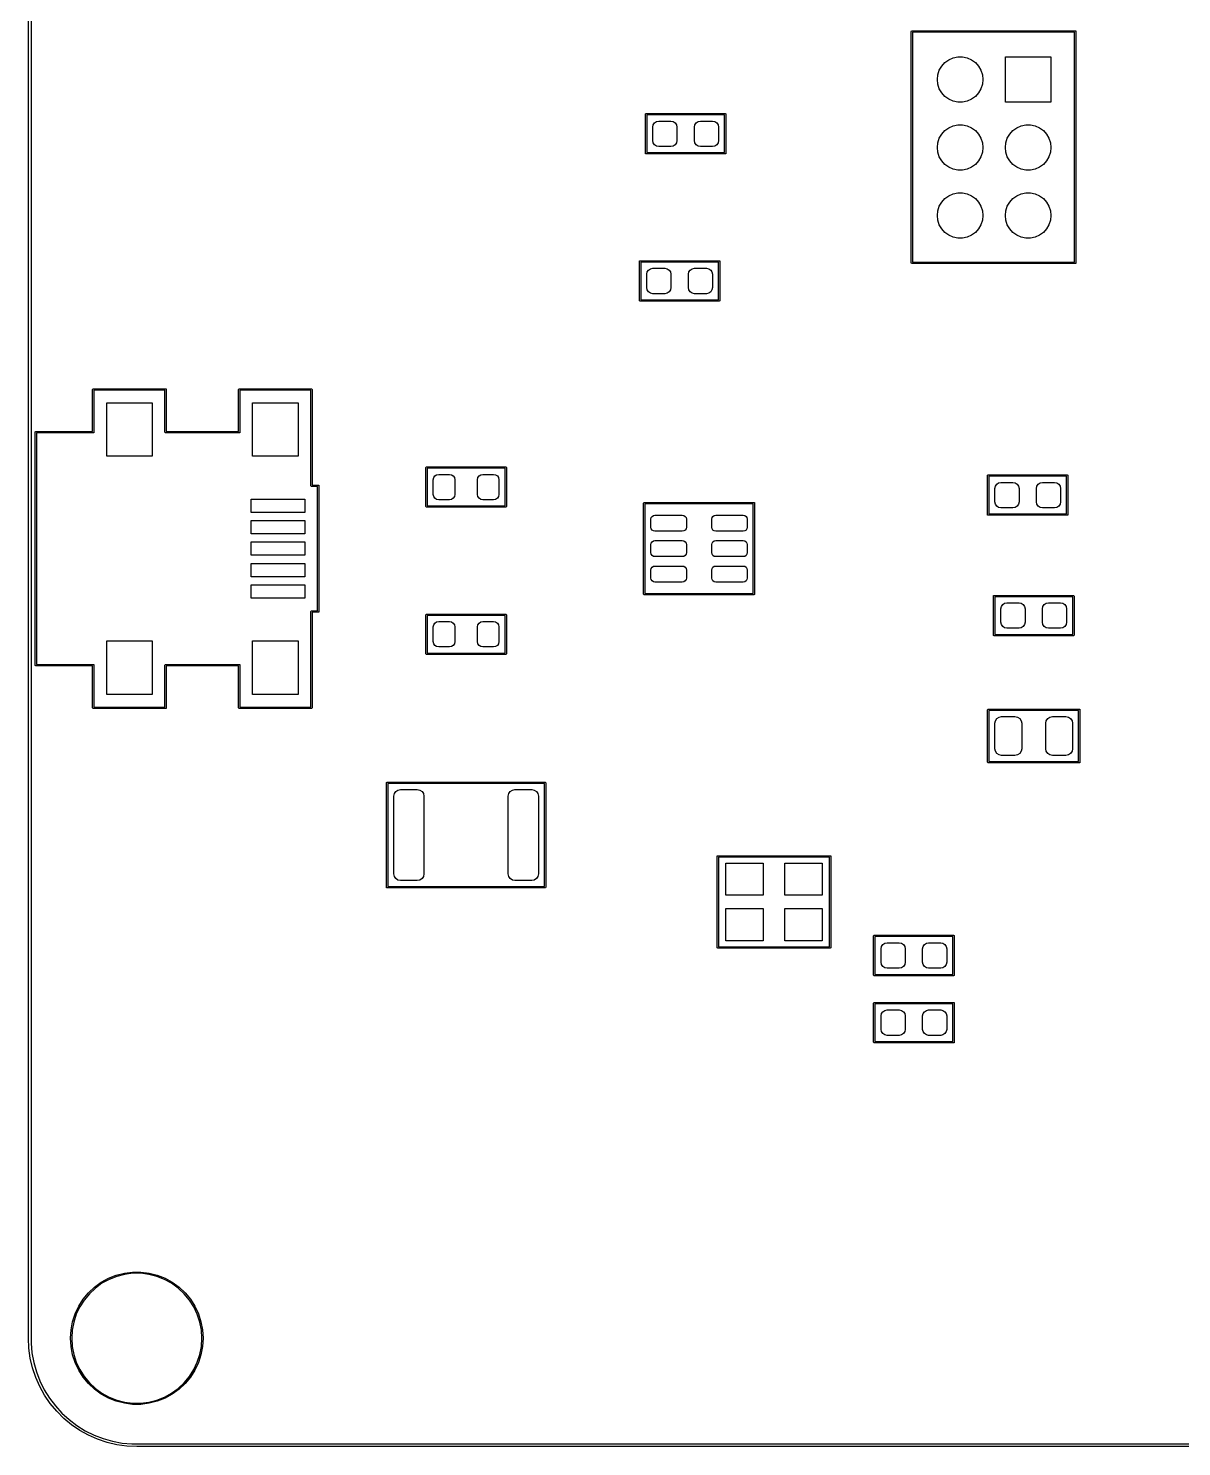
# Model space of a CAD drawing. Extents: x 98 to 200, y -149 to -46.
# Drawn here: x 98 to 141.1, y -148.5 to -95.5 of the extents above; entities that cross this region are included whole.
import ezdxf

# ---------------------------------------------------------------- set-up
doc = ezdxf.new("R2010")
doc.units = 0
doc.layers.add('BLACK', color=7, linetype='CONTINUOUS')

msp = doc.modelspace()

# ---------------------------------------------------------------- linework, layer by layer
at = {"layer": 'BLACK', "linetype": 'CONTINUOUS'}
for p, q in [((98.05, -144.48), (98.05, -50.48)), ((98.15, -50.48), (98.15, -144.48)), ((131.025, -95.655), (131.032, -95.6373)), ((131.025, -104.305), (131.025, -95.655)), ((131.032, -95.6373), (131.05, -95.63)), ((131.05, -95.63), (137.15, -95.63)), ((131.075, -95.68), (131.075, -104.28)), ((137.125, -95.68), (131.075, -95.68)), ((137.125, -104.28), (137.125, -95.68)), ((137.15, -95.63), (137.168, -95.6373)), ((137.168, -95.6373), (137.175, -95.655)), ((137.175, -95.655), (137.175, -104.305)), ((132.073, -97.1093), (132.162, -96.9554)), ((132.162, -96.9554), (132.281, -96.8233)), ((132.281, -96.8233), (132.425, -96.7189)), ((132.425, -96.7189), (132.587, -96.6466)), ((132.587, -96.6466), (132.761, -96.6097)), ((132.761, -96.6097), (132.939, -96.6097)), ((132.939, -96.6097), (133.113, -96.6466)), ((133.113, -96.6466), (133.275, -96.7189)), ((133.275, -96.7189), (133.419, -96.8233)), ((133.419, -96.8233), (133.538, -96.9554)), ((133.538, -96.9554), (133.627, -97.1093)), ((134.54, -98.305), (134.54, -96.605)), ((134.54, -96.605), (136.24, -96.605)), ((136.24, -96.605), (136.24, -98.305)), ((132, -97.455), (132.019, -97.2783)), ((132.019, -97.6317), (132, -97.455)), ((132.019, -97.2783), (132.073, -97.1093)), ((133.627, -97.1093), (133.681, -97.2783)), ((133.681, -97.2783), (133.7, -97.455)), ((133.7, -97.455), (133.681, -97.6317)), ((132.073, -97.8007), (132.019, -97.6317)), ((132.162, -97.9546), (132.073, -97.8007)), ((132.281, -98.0867), (132.162, -97.9546)), ((133.538, -97.9546), (133.419, -98.0867)), ((133.627, -97.8007), (133.538, -97.9546)), ((133.681, -97.6317), (133.627, -97.8007)), ((132.425, -98.1911), (132.281, -98.0867)), ((132.587, -98.2634), (132.425, -98.1911)), ((132.761, -98.3003), (132.587, -98.2634)), ((132.939, -98.3003), (132.761, -98.3003)), ((133.113, -98.2634), (132.939, -98.3003)), ((133.275, -98.1911), (133.113, -98.2634)), ((133.419, -98.0867), (133.275, -98.1911)), ((136.24, -98.305), (134.54, -98.305)), ((121.095, -98.75), (121.102, -98.7323)), ((121.095, -100.21), (121.095, -98.75)), ((121.102, -98.7323), (121.12, -98.725)), ((121.12, -98.725), (124.08, -98.725)), ((121.145, -98.775), (121.145, -100.185)), ((124.055, -98.775), (121.145, -98.775)), ((121.392, -99.1439), (121.441, -99.0709)), ((121.441, -99.0709), (121.514, -99.0221)), ((121.514, -99.0221), (121.6, -99.005)), ((121.6, -99.005), (122.05, -99.005)), ((122.05, -99.005), (122.136, -99.0221)), ((122.136, -99.0221), (122.209, -99.0709)), ((122.209, -99.0709), (122.258, -99.1439)), ((122.942, -99.1439), (122.991, -99.0709)), ((122.991, -99.0709), (123.064, -99.0221)), ((123.064, -99.0221), (123.15, -99.005)), ((123.15, -99.005), (123.6, -99.005)), ((123.6, -99.005), (123.686, -99.0221)), ((123.686, -99.0221), (123.759, -99.0709)), ((123.759, -99.0709), (123.808, -99.1439)), ((124.055, -100.185), (124.055, -98.775)), ((124.08, -98.725), (124.098, -98.7323)), ((124.098, -98.7323), (124.105, -98.75)), ((124.105, -98.75), (124.105, -100.21)), ((121.375, -99.23), (121.392, -99.1439)), ((121.375, -99.73), (121.375, -99.23)), ((122.258, -99.1439), (122.275, -99.23)), ((122.275, -99.23), (122.275, -99.73)), ((122.925, -99.23), (122.942, -99.1439)), ((122.925, -99.73), (122.925, -99.23)), ((123.808, -99.1439), (123.825, -99.23)), ((123.825, -99.23), (123.825, -99.73)), ((132.073, -99.6493), (132.162, -99.4954)), ((132.162, -99.4954), (132.281, -99.3633)), ((132.281, -99.3633), (132.425, -99.2589)), ((132.425, -99.2589), (132.587, -99.1866)), ((132.587, -99.1866), (132.761, -99.1497)), ((132.761, -99.1497), (132.939, -99.1497)), ((132.939, -99.1497), (133.113, -99.1866)), ((133.113, -99.1866), (133.275, -99.2589)), ((133.275, -99.2589), (133.419, -99.3633)), ((133.419, -99.3633), (133.538, -99.4954)), ((133.538, -99.4954), (133.627, -99.6493)), ((134.613, -99.6493), (134.702, -99.4954)), ((134.702, -99.4954), (134.821, -99.3633)), ((134.821, -99.3633), (134.965, -99.2589)), ((134.965, -99.2589), (135.127, -99.1866)), ((135.127, -99.1866), (135.301, -99.1497)), ((135.301, -99.1497), (135.479, -99.1497)), ((135.479, -99.1497), (135.653, -99.1866)), ((135.653, -99.1866), (135.815, -99.2589)), ((135.815, -99.2589), (135.959, -99.3633)), ((135.959, -99.3633), (136.078, -99.4954)), ((136.078, -99.4954), (136.167, -99.6493)), ((121.392, -99.8161), (121.375, -99.73)), ((121.441, -99.8891), (121.392, -99.8161)), ((121.514, -99.9379), (121.441, -99.8891)), ((121.6, -99.955), (121.514, -99.9379)), ((122.05, -99.955), (121.6, -99.955)), ((122.136, -99.9379), (122.05, -99.955)), ((122.209, -99.8891), (122.136, -99.9379)), ((122.258, -99.8161), (122.209, -99.8891)), ((122.275, -99.73), (122.258, -99.8161)), ((122.942, -99.8161), (122.925, -99.73)), ((122.991, -99.8891), (122.942, -99.8161)), ((123.064, -99.9379), (122.991, -99.8891)), ((123.15, -99.955), (123.064, -99.9379)), ((123.6, -99.955), (123.15, -99.955)), ((123.686, -99.9379), (123.6, -99.955)), ((123.759, -99.8891), (123.686, -99.9379)), ((123.808, -99.8161), (123.759, -99.8891)), ((123.825, -99.73), (123.808, -99.8161)), ((132, -99.995), (132.019, -99.8183)), ((132.019, -100.172), (132, -99.995)), ((132.019, -99.8183), (132.073, -99.6493)), ((133.627, -99.6493), (133.681, -99.8183)), ((133.681, -99.8183), (133.7, -99.995)), ((133.7, -99.995), (133.681, -100.172)), ((134.54, -99.995), (134.559, -99.8183)), ((134.559, -100.172), (134.54, -99.995)), ((134.559, -99.8183), (134.613, -99.6493)), ((136.167, -99.6493), (136.221, -99.8183)), ((136.221, -99.8183), (136.24, -99.995)), ((136.24, -99.995), (136.221, -100.172)), ((121.102, -100.228), (121.095, -100.21)), ((121.12, -100.235), (121.102, -100.228)), ((124.08, -100.235), (121.12, -100.235)), ((121.145, -100.185), (124.055, -100.185)), ((124.098, -100.228), (124.08, -100.235)), ((124.105, -100.21), (124.098, -100.228)), ((132.073, -100.341), (132.019, -100.172)), ((132.162, -100.495), (132.073, -100.341)), ((132.281, -100.627), (132.162, -100.495)), ((132.425, -100.731), (132.281, -100.627)), ((133.419, -100.627), (133.275, -100.731)), ((133.538, -100.495), (133.419, -100.627)), ((133.627, -100.341), (133.538, -100.495)), ((133.681, -100.172), (133.627, -100.341)), ((134.613, -100.341), (134.559, -100.172)), ((134.702, -100.495), (134.613, -100.341)), ((134.821, -100.627), (134.702, -100.495)), ((134.965, -100.731), (134.821, -100.627)), ((135.959, -100.627), (135.815, -100.731)), ((136.078, -100.495), (135.959, -100.627)), ((136.167, -100.341), (136.078, -100.495)), ((136.221, -100.172), (136.167, -100.341)), ((132.587, -100.803), (132.425, -100.731)), ((132.761, -100.84), (132.587, -100.803)), ((132.939, -100.84), (132.761, -100.84)), ((133.113, -100.803), (132.939, -100.84)), ((133.275, -100.731), (133.113, -100.803)), ((135.127, -100.803), (134.965, -100.731)), ((135.301, -100.84), (135.127, -100.803)), ((135.479, -100.84), (135.301, -100.84)), ((135.653, -100.803), (135.479, -100.84)), ((135.815, -100.731), (135.653, -100.803)), ((132.425, -101.799), (132.587, -101.727)), ((132.587, -101.727), (132.761, -101.69)), ((132.761, -101.69), (132.939, -101.69)), ((132.939, -101.69), (133.113, -101.727)), ((133.113, -101.727), (133.275, -101.799)), ((134.965, -101.799), (135.127, -101.727)), ((135.127, -101.727), (135.301, -101.69)), ((135.301, -101.69), (135.479, -101.69)), ((135.479, -101.69), (135.653, -101.727)), ((135.653, -101.727), (135.815, -101.799)), ((132.019, -102.358), (132.073, -102.189)), ((132.073, -102.189), (132.162, -102.035)), ((132.162, -102.035), (132.281, -101.903)), ((132.281, -101.903), (132.425, -101.799)), ((133.275, -101.799), (133.419, -101.903)), ((133.419, -101.903), (133.538, -102.035)), ((133.538, -102.035), (133.627, -102.189)), ((133.627, -102.189), (133.681, -102.358)), ((134.559, -102.358), (134.613, -102.189)), ((134.613, -102.189), (134.702, -102.035)), ((134.702, -102.035), (134.821, -101.903)), ((134.821, -101.903), (134.965, -101.799)), ((135.815, -101.799), (135.959, -101.903)), ((135.959, -101.903), (136.078, -102.035)), ((136.078, -102.035), (136.167, -102.189)), ((136.167, -102.189), (136.221, -102.358)), ((132, -102.535), (132.019, -102.358)), ((132.019, -102.712), (132, -102.535)), ((132.073, -102.881), (132.019, -102.712)), ((133.681, -102.712), (133.627, -102.881)), ((133.681, -102.358), (133.7, -102.535)), ((133.7, -102.535), (133.681, -102.712)), ((134.54, -102.535), (134.559, -102.358)), ((134.559, -102.712), (134.54, -102.535)), ((134.613, -102.881), (134.559, -102.712)), ((136.221, -102.712), (136.167, -102.881)), ((136.221, -102.358), (136.24, -102.535)), ((136.24, -102.535), (136.221, -102.712)), ((132.162, -103.035), (132.073, -102.881)), ((132.281, -103.167), (132.162, -103.035)), ((132.425, -103.271), (132.281, -103.167)), ((132.587, -103.343), (132.425, -103.271)), ((133.275, -103.271), (133.113, -103.343)), ((133.419, -103.167), (133.275, -103.271)), ((133.538, -103.035), (133.419, -103.167)), ((133.627, -102.881), (133.538, -103.035)), ((134.702, -103.035), (134.613, -102.881)), ((134.821, -103.167), (134.702, -103.035)), ((134.965, -103.271), (134.821, -103.167)), ((135.127, -103.343), (134.965, -103.271)), ((135.815, -103.271), (135.653, -103.343)), ((135.959, -103.167), (135.815, -103.271)), ((136.078, -103.035), (135.959, -103.167)), ((136.167, -102.881), (136.078, -103.035)), ((132.761, -103.38), (132.587, -103.343)), ((132.939, -103.38), (132.761, -103.38)), ((133.113, -103.343), (132.939, -103.38)), ((135.301, -103.38), (135.127, -103.343)), ((135.479, -103.38), (135.301, -103.38)), ((135.653, -103.343), (135.479, -103.38)), ((120.87, -104.25), (120.877, -104.232)), ((120.87, -105.71), (120.87, -104.25)), ((120.877, -104.232), (120.895, -104.225)), ((120.895, -104.225), (123.855, -104.225)), ((120.92, -104.275), (120.92, -105.685)), ((123.83, -104.275), (120.92, -104.275)), ((123.83, -105.685), (123.83, -104.275)), ((123.855, -104.225), (123.873, -104.232)), ((123.873, -104.232), (123.88, -104.25)), ((123.88, -104.25), (123.88, -105.71)), ((131.032, -104.323), (131.025, -104.305)), ((131.05, -104.33), (131.032, -104.323)), ((137.15, -104.33), (131.05, -104.33)), ((131.075, -104.28), (137.125, -104.28)), ((137.168, -104.323), (137.15, -104.33)), ((137.175, -104.305), (137.168, -104.323)), ((121.15, -104.73), (121.167, -104.644)), ((121.15, -105.23), (121.15, -104.73)), ((121.167, -104.644), (121.216, -104.571)), ((121.216, -104.571), (121.289, -104.522)), ((121.289, -104.522), (121.375, -104.505)), ((121.375, -104.505), (121.825, -104.505)), ((121.825, -104.505), (121.911, -104.522)), ((121.911, -104.522), (121.984, -104.571)), ((121.984, -104.571), (122.033, -104.644)), ((122.033, -104.644), (122.05, -104.73)), ((122.05, -104.73), (122.05, -105.23)), ((122.7, -104.73), (122.717, -104.644)), ((122.7, -105.23), (122.7, -104.73)), ((122.717, -104.644), (122.766, -104.571)), ((122.766, -104.571), (122.839, -104.522)), ((122.839, -104.522), (122.925, -104.505)), ((122.925, -104.505), (123.375, -104.505)), ((123.375, -104.505), (123.461, -104.522)), ((123.461, -104.522), (123.534, -104.571)), ((123.534, -104.571), (123.583, -104.644)), ((123.583, -104.644), (123.6, -104.73)), ((123.6, -104.73), (123.6, -105.23)), ((121.167, -105.316), (121.15, -105.23)), ((121.216, -105.389), (121.167, -105.316)), ((121.289, -105.438), (121.216, -105.389)), ((121.375, -105.455), (121.289, -105.438)), ((121.911, -105.438), (121.825, -105.455)), ((121.984, -105.389), (121.911, -105.438)), ((122.033, -105.316), (121.984, -105.389)), ((122.05, -105.23), (122.033, -105.316)), ((122.717, -105.316), (122.7, -105.23)), ((122.766, -105.389), (122.717, -105.316)), ((122.839, -105.438), (122.766, -105.389)), ((122.925, -105.455), (122.839, -105.438)), ((123.461, -105.438), (123.375, -105.455)), ((123.534, -105.389), (123.461, -105.438)), ((123.583, -105.316), (123.534, -105.389)), ((123.6, -105.23), (123.583, -105.316)), ((120.877, -105.728), (120.87, -105.71)), ((120.895, -105.735), (120.877, -105.728)), ((123.855, -105.735), (120.895, -105.735)), ((120.92, -105.685), (123.83, -105.685)), ((121.825, -105.455), (121.375, -105.455)), ((123.375, -105.455), (122.925, -105.455)), ((123.873, -105.728), (123.855, -105.735)), ((123.88, -105.71), (123.873, -105.728)), ((100.45, -109.03), (100.457, -109.012)), ((100.45, -110.605), (100.45, -109.03)), ((100.457, -109.012), (100.475, -109.005)), ((100.475, -109.005), (103.175, -109.005)), ((103.15, -109.055), (100.5, -109.055)), ((100.5, -109.055), (100.5, -110.63)), ((103.15, -110.63), (103.15, -109.055)), ((103.175, -109.005), (103.193, -109.012)), ((103.193, -109.012), (103.2, -109.03)), ((103.2, -109.03), (103.2, -110.605)), ((105.9, -109.03), (105.907, -109.012)), ((105.9, -110.605), (105.9, -109.03)), ((105.907, -109.012), (105.925, -109.005)), ((105.925, -109.005), (108.625, -109.005)), ((105.95, -109.055), (105.95, -110.63)), ((108.6, -109.055), (105.95, -109.055)), ((108.6, -112.63), (108.6, -109.055)), ((108.625, -109.005), (108.643, -109.012)), ((108.643, -109.012), (108.65, -109.03)), ((108.65, -109.03), (108.65, -112.605)), ((100.975, -111.53), (100.975, -109.53)), ((100.975, -109.53), (102.675, -109.53)), ((102.675, -109.53), (102.675, -111.53)), ((106.425, -111.53), (106.425, -109.53)), ((106.425, -109.53), (108.125, -109.53)), ((108.125, -109.53), (108.125, -111.53)), ((98.3, -110.63), (98.3073, -110.612)), ((98.3, -119.33), (98.3, -110.63)), ((98.3073, -110.612), (98.325, -110.605)), ((98.325, -110.605), (100.45, -110.605)), ((100.475, -110.655), (98.35, -110.655)), ((98.35, -110.655), (98.35, -119.305)), ((100.493, -110.648), (100.475, -110.655)), ((100.5, -110.63), (100.493, -110.648)), ((103.157, -110.648), (103.15, -110.63)), ((103.175, -110.655), (103.157, -110.648)), ((105.925, -110.655), (103.175, -110.655)), ((103.2, -110.605), (105.9, -110.605)), ((105.943, -110.648), (105.925, -110.655)), ((105.95, -110.63), (105.943, -110.648)), ((102.675, -111.53), (100.975, -111.53)), ((108.125, -111.53), (106.425, -111.53)), ((112.895, -111.95), (112.902, -111.932)), ((112.895, -113.41), (112.895, -111.95)), ((112.902, -111.932), (112.92, -111.925)), ((112.92, -111.925), (115.88, -111.925)), ((112.945, -111.975), (112.945, -113.385)), ((115.855, -111.975), (112.945, -111.975)), ((113.175, -112.405), (113.19, -112.328)), ((113.19, -112.328), (113.234, -112.264)), ((113.234, -112.264), (113.298, -112.22)), ((113.298, -112.22), (113.375, -112.205)), ((113.375, -112.205), (113.775, -112.205)), ((113.775, -112.205), (113.852, -112.22)), ((113.852, -112.22), (113.916, -112.264)), ((113.916, -112.264), (113.96, -112.328)), ((113.96, -112.328), (113.975, -112.405)), ((114.825, -112.405), (114.84, -112.328)), ((114.84, -112.328), (114.884, -112.264)), ((114.884, -112.264), (114.948, -112.22)), ((114.948, -112.22), (115.025, -112.205)), ((115.025, -112.205), (115.425, -112.205)), ((115.425, -112.205), (115.502, -112.22)), ((115.502, -112.22), (115.566, -112.264)), ((115.566, -112.264), (115.61, -112.328)), ((115.61, -112.328), (115.625, -112.405)), ((115.855, -113.385), (115.855, -111.975)), ((115.88, -111.925), (115.898, -111.932)), ((115.898, -111.932), (115.905, -111.95)), ((115.905, -111.95), (115.905, -113.41)), ((133.87, -112.25), (133.877, -112.232)), ((133.87, -113.71), (133.87, -112.25)), ((133.877, -112.232), (133.895, -112.225)), ((133.895, -112.225), (136.855, -112.225)), ((133.92, -112.275), (133.92, -113.685)), ((136.83, -112.275), (133.92, -112.275)), ((136.83, -113.685), (136.83, -112.275)), ((136.855, -112.225), (136.873, -112.232)), ((136.873, -112.232), (136.88, -112.25)), ((136.88, -112.25), (136.88, -113.71)), ((108.607, -112.648), (108.6, -112.63)), ((108.625, -112.655), (108.607, -112.648)), ((108.85, -112.655), (108.625, -112.655)), ((108.65, -112.605), (108.875, -112.605)), ((108.85, -117.305), (108.85, -112.655)), ((108.875, -112.605), (108.893, -112.612)), ((108.893, -112.612), (108.9, -112.63)), ((108.9, -112.63), (108.9, -117.33)), ((113.175, -112.955), (113.175, -112.405)), ((113.975, -112.405), (113.975, -112.955)), ((114.825, -112.955), (114.825, -112.405)), ((115.625, -112.405), (115.625, -112.955)), ((134.15, -112.73), (134.167, -112.644)), ((134.15, -113.23), (134.15, -112.73)), ((134.167, -112.644), (134.216, -112.571)), ((134.216, -112.571), (134.289, -112.522)), ((134.289, -112.522), (134.375, -112.505)), ((134.375, -112.505), (134.825, -112.505)), ((134.825, -112.505), (134.911, -112.522)), ((134.911, -112.522), (134.984, -112.571)), ((134.984, -112.571), (135.033, -112.644)), ((135.033, -112.644), (135.05, -112.73)), ((135.05, -112.73), (135.05, -113.23)), ((135.7, -112.73), (135.717, -112.644)), ((135.7, -113.23), (135.7, -112.73)), ((135.717, -112.644), (135.766, -112.571)), ((135.766, -112.571), (135.839, -112.522)), ((135.839, -112.522), (135.925, -112.505)), ((135.925, -112.505), (136.375, -112.505)), ((136.375, -112.505), (136.461, -112.522)), ((136.461, -112.522), (136.534, -112.571)), ((136.534, -112.571), (136.583, -112.644)), ((136.583, -112.644), (136.6, -112.73)), ((136.6, -112.73), (136.6, -113.23)), ((106.375, -113.63), (106.375, -113.13)), ((106.375, -113.13), (108.375, -113.13)), ((108.375, -113.13), (108.375, -113.63)), ((112.945, -113.385), (115.855, -113.385)), ((113.19, -113.032), (113.175, -112.955)), ((113.234, -113.096), (113.19, -113.032)), ((113.298, -113.14), (113.234, -113.096)), ((113.375, -113.155), (113.298, -113.14)), ((113.775, -113.155), (113.375, -113.155)), ((113.852, -113.14), (113.775, -113.155)), ((113.916, -113.096), (113.852, -113.14)), ((113.96, -113.032), (113.916, -113.096)), ((113.975, -112.955), (113.96, -113.032)), ((114.84, -113.032), (114.825, -112.955)), ((114.884, -113.096), (114.84, -113.032)), ((114.948, -113.14), (114.884, -113.096)), ((115.025, -113.155), (114.948, -113.14)), ((115.425, -113.155), (115.025, -113.155)), ((115.502, -113.14), (115.425, -113.155)), ((115.566, -113.096), (115.502, -113.14)), ((115.61, -113.032), (115.566, -113.096)), ((115.625, -112.955), (115.61, -113.032)), ((121.025, -113.28), (121.032, -113.262)), ((121.025, -116.68), (121.025, -113.28)), ((121.032, -113.262), (121.05, -113.255)), ((121.05, -113.255), (125.15, -113.255)), ((121.075, -113.305), (121.075, -116.655)), ((125.125, -113.305), (121.075, -113.305)), ((125.125, -116.655), (125.125, -113.305)), ((125.15, -113.255), (125.168, -113.262)), ((125.168, -113.262), (125.175, -113.28)), ((125.175, -113.28), (125.175, -116.68)), ((134.167, -113.316), (134.15, -113.23)), ((134.216, -113.389), (134.167, -113.316)), ((134.289, -113.438), (134.216, -113.389)), ((134.984, -113.389), (134.911, -113.438)), ((135.033, -113.316), (134.984, -113.389)), ((135.05, -113.23), (135.033, -113.316)), ((135.717, -113.316), (135.7, -113.23)), ((135.766, -113.389), (135.717, -113.316)), ((135.839, -113.438), (135.766, -113.389)), ((136.534, -113.389), (136.461, -113.438)), ((136.583, -113.316), (136.534, -113.389)), ((136.6, -113.23), (136.583, -113.316)), ((108.375, -113.63), (106.375, -113.63)), ((112.902, -113.428), (112.895, -113.41)), ((112.92, -113.435), (112.902, -113.428)), ((115.88, -113.435), (112.92, -113.435)), ((115.898, -113.428), (115.88, -113.435)), ((115.905, -113.41), (115.898, -113.428)), ((121.3, -113.88), (121.311, -113.823)), ((121.3, -114.18), (121.3, -113.88)), ((121.311, -113.823), (121.344, -113.774)), ((121.344, -113.774), (121.393, -113.741)), ((121.393, -113.741), (121.45, -113.73)), ((121.45, -113.73), (122.475, -113.73)), ((122.475, -113.73), (122.532, -113.741)), ((122.532, -113.741), (122.581, -113.774)), ((122.581, -113.774), (122.614, -113.823)), ((122.614, -113.823), (122.625, -113.88)), ((122.625, -113.88), (122.625, -114.18)), ((123.575, -113.88), (123.586, -113.823)), ((123.575, -114.18), (123.575, -113.88)), ((123.586, -113.823), (123.619, -113.774)), ((123.619, -113.774), (123.668, -113.741)), ((123.668, -113.741), (123.725, -113.73)), ((123.725, -113.73), (124.75, -113.73)), ((124.75, -113.73), (124.807, -113.741)), ((124.807, -113.741), (124.856, -113.774)), ((124.856, -113.774), (124.889, -113.823)), ((124.889, -113.823), (124.9, -113.88)), ((124.9, -113.88), (124.9, -114.18)), ((133.877, -113.728), (133.87, -113.71)), ((133.895, -113.735), (133.877, -113.728)), ((136.855, -113.735), (133.895, -113.735)), ((133.92, -113.685), (136.83, -113.685)), ((134.375, -113.455), (134.289, -113.438)), ((134.825, -113.455), (134.375, -113.455)), ((134.911, -113.438), (134.825, -113.455)), ((135.925, -113.455), (135.839, -113.438)), ((136.375, -113.455), (135.925, -113.455)), ((136.461, -113.438), (136.375, -113.455)), ((136.873, -113.728), (136.855, -113.735)), ((136.88, -113.71), (136.873, -113.728)), ((106.375, -114.43), (106.375, -113.93)), ((106.375, -113.93), (108.375, -113.93)), ((108.375, -114.43), (106.375, -114.43)), ((108.375, -113.93), (108.375, -114.43)), ((121.311, -114.237), (121.3, -114.18)), ((121.344, -114.286), (121.311, -114.237)), ((121.393, -114.319), (121.344, -114.286)), ((121.45, -114.33), (121.393, -114.319)), ((122.475, -114.33), (121.45, -114.33)), ((122.532, -114.319), (122.475, -114.33)), ((122.581, -114.286), (122.532, -114.319)), ((122.614, -114.237), (122.581, -114.286)), ((122.625, -114.18), (122.614, -114.237)), ((123.586, -114.237), (123.575, -114.18)), ((123.619, -114.286), (123.586, -114.237)), ((123.668, -114.319), (123.619, -114.286)), ((123.725, -114.33), (123.668, -114.319)), ((124.75, -114.33), (123.725, -114.33)), ((124.807, -114.319), (124.75, -114.33)), ((124.856, -114.286), (124.807, -114.319)), ((124.889, -114.237), (124.856, -114.286)), ((124.9, -114.18), (124.889, -114.237)), ((106.375, -115.23), (106.375, -114.73)), ((106.375, -114.73), (108.375, -114.73)), ((108.375, -114.73), (108.375, -115.23)), ((121.3, -114.83), (121.311, -114.773)), ((121.3, -115.13), (121.3, -114.83)), ((121.311, -114.773), (121.344, -114.724)), ((121.344, -114.724), (121.393, -114.691)), ((121.393, -114.691), (121.45, -114.68)), ((121.45, -114.68), (122.475, -114.68)), ((122.475, -114.68), (122.532, -114.691)), ((122.532, -114.691), (122.581, -114.724)), ((122.581, -114.724), (122.614, -114.773)), ((122.614, -114.773), (122.625, -114.83)), ((122.625, -114.83), (122.625, -115.13)), ((123.575, -114.83), (123.586, -114.773)), ((123.575, -115.13), (123.575, -114.83)), ((123.586, -114.773), (123.619, -114.724)), ((123.619, -114.724), (123.668, -114.691)), ((123.668, -114.691), (123.725, -114.68)), ((123.725, -114.68), (124.75, -114.68)), ((124.75, -114.68), (124.807, -114.691)), ((124.807, -114.691), (124.856, -114.724)), ((124.856, -114.724), (124.889, -114.773)), ((124.889, -114.773), (124.9, -114.83)), ((124.9, -114.83), (124.9, -115.13)), ((108.375, -115.23), (106.375, -115.23)), ((121.311, -115.187), (121.3, -115.13)), ((121.344, -115.236), (121.311, -115.187)), ((121.393, -115.269), (121.344, -115.236)), ((121.45, -115.28), (121.393, -115.269)), ((122.475, -115.28), (121.45, -115.28)), ((122.532, -115.269), (122.475, -115.28)), ((122.581, -115.236), (122.532, -115.269)), ((122.614, -115.187), (122.581, -115.236)), ((122.625, -115.13), (122.614, -115.187)), ((123.586, -115.187), (123.575, -115.13)), ((123.619, -115.236), (123.586, -115.187)), ((123.668, -115.269), (123.619, -115.236)), ((123.725, -115.28), (123.668, -115.269)), ((124.75, -115.28), (123.725, -115.28)), ((124.807, -115.269), (124.75, -115.28)), ((124.856, -115.236), (124.807, -115.269)), ((124.889, -115.187), (124.856, -115.236)), ((124.9, -115.13), (124.889, -115.187)), ((106.375, -116.03), (106.375, -115.53)), ((106.375, -115.53), (108.375, -115.53)), ((108.375, -116.03), (106.375, -116.03)), ((108.375, -115.53), (108.375, -116.03)), ((121.3, -115.78), (121.311, -115.723)), ((121.3, -116.08), (121.3, -115.78)), ((121.311, -115.723), (121.344, -115.674)), ((121.344, -115.674), (121.393, -115.641)), ((121.393, -115.641), (121.45, -115.63)), ((121.45, -115.63), (122.475, -115.63)), ((122.475, -115.63), (122.532, -115.641)), ((122.532, -115.641), (122.581, -115.674)), ((122.581, -115.674), (122.614, -115.723)), ((122.614, -115.723), (122.625, -115.78)), ((122.625, -115.78), (122.625, -116.08)), ((123.575, -115.78), (123.586, -115.723)), ((123.575, -116.08), (123.575, -115.78)), ((123.586, -115.723), (123.619, -115.674)), ((123.619, -115.674), (123.668, -115.641)), ((123.668, -115.641), (123.725, -115.63)), ((123.725, -115.63), (124.75, -115.63)), ((124.75, -115.63), (124.807, -115.641)), ((124.807, -115.641), (124.856, -115.674)), ((124.856, -115.674), (124.889, -115.723)), ((124.889, -115.723), (124.9, -115.78)), ((124.9, -115.78), (124.9, -116.08)), ((106.375, -116.83), (106.375, -116.33)), ((106.375, -116.33), (108.375, -116.33)), ((108.375, -116.33), (108.375, -116.83)), ((121.311, -116.137), (121.3, -116.08)), ((121.344, -116.186), (121.311, -116.137)), ((121.393, -116.219), (121.344, -116.186)), ((121.45, -116.23), (121.393, -116.219)), ((122.475, -116.23), (121.45, -116.23)), ((122.532, -116.219), (122.475, -116.23)), ((122.581, -116.186), (122.532, -116.219)), ((122.614, -116.137), (122.581, -116.186)), ((122.625, -116.08), (122.614, -116.137)), ((123.586, -116.137), (123.575, -116.08)), ((123.619, -116.186), (123.586, -116.137)), ((123.668, -116.219), (123.619, -116.186)), ((123.725, -116.23), (123.668, -116.219)), ((124.75, -116.23), (123.725, -116.23)), ((124.807, -116.219), (124.75, -116.23)), ((124.856, -116.186), (124.807, -116.219)), ((124.889, -116.137), (124.856, -116.186)), ((124.9, -116.08), (124.889, -116.137)), ((108.375, -116.83), (106.375, -116.83)), ((121.032, -116.698), (121.025, -116.68)), ((121.05, -116.705), (121.032, -116.698)), ((125.15, -116.705), (121.05, -116.705)), ((121.075, -116.655), (125.125, -116.655)), ((125.168, -116.698), (125.15, -116.705)), ((125.175, -116.68), (125.168, -116.698)), ((134.095, -116.75), (134.102, -116.732)), ((134.095, -118.21), (134.095, -116.75)), ((134.102, -116.732), (134.12, -116.725)), ((134.12, -116.725), (137.08, -116.725)), ((134.145, -116.775), (134.145, -118.185)), ((137.055, -116.775), (134.145, -116.775)), ((134.392, -117.144), (134.441, -117.071)), ((134.441, -117.071), (134.514, -117.022)), ((134.514, -117.022), (134.6, -117.005)), ((134.6, -117.005), (135.05, -117.005)), ((135.05, -117.005), (135.136, -117.022)), ((135.136, -117.022), (135.209, -117.071)), ((135.209, -117.071), (135.258, -117.144)), ((135.942, -117.144), (135.991, -117.071)), ((135.991, -117.071), (136.064, -117.022)), ((136.064, -117.022), (136.15, -117.005)), ((136.15, -117.005), (136.6, -117.005)), ((136.6, -117.005), (136.686, -117.022)), ((136.686, -117.022), (136.759, -117.071)), ((136.759, -117.071), (136.808, -117.144)), ((137.055, -118.185), (137.055, -116.775)), ((137.08, -116.725), (137.098, -116.732)), ((137.098, -116.732), (137.105, -116.75)), ((137.105, -116.75), (137.105, -118.21)), ((108.6, -117.33), (108.607, -117.312)), ((108.6, -120.905), (108.6, -117.33)), ((108.607, -117.312), (108.625, -117.305)), ((108.625, -117.305), (108.85, -117.305)), ((108.875, -117.355), (108.65, -117.355)), ((108.65, -117.355), (108.65, -120.93)), ((108.893, -117.348), (108.875, -117.355)), ((108.9, -117.33), (108.893, -117.348)), ((112.895, -117.45), (112.902, -117.432)), ((112.895, -118.91), (112.895, -117.45)), ((112.902, -117.432), (112.92, -117.425)), ((112.92, -117.425), (115.88, -117.425)), ((112.945, -117.475), (112.945, -118.885)), ((115.855, -117.475), (112.945, -117.475)), ((115.855, -118.885), (115.855, -117.475)), ((115.88, -117.425), (115.898, -117.432)), ((115.898, -117.432), (115.905, -117.45)), ((115.905, -117.45), (115.905, -118.91)), ((134.375, -117.23), (134.392, -117.144)), ((134.375, -117.73), (134.375, -117.23)), ((135.258, -117.144), (135.275, -117.23)), ((135.275, -117.23), (135.275, -117.73)), ((135.925, -117.23), (135.942, -117.144)), ((135.925, -117.73), (135.925, -117.23)), ((136.808, -117.144), (136.825, -117.23)), ((136.825, -117.23), (136.825, -117.73)), ((113.175, -117.905), (113.19, -117.828)), ((113.175, -118.455), (113.175, -117.905)), ((113.19, -117.828), (113.234, -117.764)), ((113.234, -117.764), (113.298, -117.72)), ((113.298, -117.72), (113.375, -117.705)), ((113.375, -117.705), (113.775, -117.705)), ((113.775, -117.705), (113.852, -117.72)), ((113.852, -117.72), (113.916, -117.764)), ((113.916, -117.764), (113.96, -117.828)), ((113.96, -117.828), (113.975, -117.905)), ((113.975, -117.905), (113.975, -118.455)), ((114.825, -117.905), (114.84, -117.828)), ((114.825, -118.455), (114.825, -117.905)), ((114.84, -117.828), (114.884, -117.764)), ((114.884, -117.764), (114.948, -117.72)), ((114.948, -117.72), (115.025, -117.705)), ((115.025, -117.705), (115.425, -117.705)), ((115.425, -117.705), (115.502, -117.72)), ((115.502, -117.72), (115.566, -117.764)), ((115.566, -117.764), (115.61, -117.828)), ((115.61, -117.828), (115.625, -117.905)), ((115.625, -117.905), (115.625, -118.455)), ((134.392, -117.816), (134.375, -117.73)), ((134.441, -117.889), (134.392, -117.816)), ((134.514, -117.938), (134.441, -117.889)), ((134.6, -117.955), (134.514, -117.938)), ((135.05, -117.955), (134.6, -117.955)), ((135.136, -117.938), (135.05, -117.955)), ((135.209, -117.889), (135.136, -117.938)), ((135.258, -117.816), (135.209, -117.889)), ((135.275, -117.73), (135.258, -117.816)), ((135.942, -117.816), (135.925, -117.73)), ((135.991, -117.889), (135.942, -117.816)), ((136.064, -117.938), (135.991, -117.889)), ((136.15, -117.955), (136.064, -117.938)), ((136.6, -117.955), (136.15, -117.955)), ((136.686, -117.938), (136.6, -117.955)), ((136.759, -117.889), (136.686, -117.938)), ((136.808, -117.816), (136.759, -117.889)), ((136.825, -117.73), (136.808, -117.816)), ((100.975, -120.43), (100.975, -118.43)), ((100.975, -118.43), (102.675, -118.43)), ((102.675, -118.43), (102.675, -120.43)), ((106.425, -120.43), (106.425, -118.43)), ((106.425, -118.43), (108.125, -118.43)), ((108.125, -118.43), (108.125, -120.43)), ((113.19, -118.532), (113.175, -118.455)), ((113.234, -118.596), (113.19, -118.532)), ((113.298, -118.64), (113.234, -118.596)), ((113.375, -118.655), (113.298, -118.64)), ((113.775, -118.655), (113.375, -118.655)), ((113.852, -118.64), (113.775, -118.655)), ((113.916, -118.596), (113.852, -118.64)), ((113.96, -118.532), (113.916, -118.596)), ((113.975, -118.455), (113.96, -118.532)), ((114.84, -118.532), (114.825, -118.455)), ((114.884, -118.596), (114.84, -118.532)), ((114.948, -118.64), (114.884, -118.596)), ((115.025, -118.655), (114.948, -118.64)), ((115.425, -118.655), (115.025, -118.655)), ((115.502, -118.64), (115.425, -118.655)), ((115.566, -118.596), (115.502, -118.64)), ((115.61, -118.532), (115.566, -118.596)), ((115.625, -118.455), (115.61, -118.532)), ((134.102, -118.228), (134.095, -118.21)), ((134.12, -118.235), (134.102, -118.228)), ((137.08, -118.235), (134.12, -118.235)), ((134.145, -118.185), (137.055, -118.185)), ((137.098, -118.228), (137.08, -118.235)), ((137.105, -118.21), (137.098, -118.228)), ((112.902, -118.928), (112.895, -118.91)), ((112.92, -118.935), (112.902, -118.928)), ((115.88, -118.935), (112.92, -118.935)), ((112.945, -118.885), (115.855, -118.885)), ((115.898, -118.928), (115.88, -118.935)), ((115.905, -118.91), (115.898, -118.928)), ((98.3073, -119.348), (98.3, -119.33)), ((98.325, -119.355), (98.3073, -119.348)), ((100.45, -119.355), (98.325, -119.355)), ((98.35, -119.305), (100.475, -119.305)), ((100.45, -120.93), (100.45, -119.355)), ((100.475, -119.305), (100.493, -119.312)), ((100.493, -119.312), (100.5, -119.33)), ((100.5, -119.33), (100.5, -120.905)), ((103.15, -119.33), (103.157, -119.312)), ((103.15, -120.905), (103.15, -119.33)), ((103.157, -119.312), (103.175, -119.305)), ((103.175, -119.305), (105.925, -119.305)), ((105.9, -119.355), (103.2, -119.355)), ((103.2, -119.355), (103.2, -120.93)), ((105.9, -120.93), (105.9, -119.355)), ((105.925, -119.305), (105.943, -119.312)), ((105.943, -119.312), (105.95, -119.33)), ((105.95, -119.33), (105.95, -120.905)), ((102.675, -120.43), (100.975, -120.43)), ((108.125, -120.43), (106.425, -120.43)), ((100.457, -120.948), (100.45, -120.93)), ((100.475, -120.955), (100.457, -120.948)), ((103.175, -120.955), (100.475, -120.955)), ((100.5, -120.905), (103.15, -120.905)), ((103.193, -120.948), (103.175, -120.955)), ((103.2, -120.93), (103.193, -120.948)), ((105.907, -120.948), (105.9, -120.93)), ((105.925, -120.955), (105.907, -120.948)), ((108.625, -120.955), (105.925, -120.955)), ((105.95, -120.905), (108.6, -120.905)), ((108.643, -120.948), (108.625, -120.955)), ((108.65, -120.93), (108.643, -120.948)), ((133.875, -121), (133.882, -120.982)), ((133.875, -122.96), (133.875, -121)), ((133.882, -120.982), (133.9, -120.975)), ((133.9, -120.975), (137.3, -120.975)), ((133.925, -121.025), (133.925, -122.935)), ((137.275, -121.025), (133.925, -121.025)), ((134.169, -121.409), (134.223, -121.328)), ((134.223, -121.328), (134.304, -121.274)), ((134.304, -121.274), (134.4, -121.255)), ((134.4, -121.255), (134.9, -121.255)), ((134.9, -121.255), (134.996, -121.274)), ((134.996, -121.274), (135.077, -121.328)), ((135.077, -121.328), (135.131, -121.409)), ((136.069, -121.409), (136.123, -121.328)), ((136.123, -121.328), (136.204, -121.274)), ((136.204, -121.274), (136.3, -121.255)), ((136.3, -121.255), (136.8, -121.255)), ((136.8, -121.255), (136.896, -121.274)), ((136.896, -121.274), (136.977, -121.328)), ((136.977, -121.328), (137.031, -121.409)), ((137.275, -122.935), (137.275, -121.025)), ((137.3, -120.975), (137.318, -120.982)), ((137.318, -120.982), (137.325, -121)), ((137.325, -121), (137.325, -122.96)), ((134.15, -121.505), (134.169, -121.409)), ((134.15, -122.455), (134.15, -121.505)), ((135.131, -121.409), (135.15, -121.505)), ((135.15, -121.505), (135.15, -122.455)), ((136.05, -121.505), (136.069, -121.409)), ((136.05, -122.455), (136.05, -121.505)), ((137.031, -121.409), (137.05, -121.505)), ((137.05, -121.505), (137.05, -122.455)), ((134.169, -122.551), (134.15, -122.455)), ((134.223, -122.632), (134.169, -122.551)), ((134.304, -122.686), (134.223, -122.632)), ((134.4, -122.705), (134.304, -122.686)), ((134.9, -122.705), (134.4, -122.705)), ((134.996, -122.686), (134.9, -122.705)), ((135.077, -122.632), (134.996, -122.686)), ((135.131, -122.551), (135.077, -122.632)), ((135.15, -122.455), (135.131, -122.551)), ((136.069, -122.551), (136.05, -122.455)), ((136.123, -122.632), (136.069, -122.551)), ((136.204, -122.686), (136.123, -122.632)), ((136.3, -122.705), (136.204, -122.686)), ((136.8, -122.705), (136.3, -122.705)), ((136.896, -122.686), (136.8, -122.705)), ((136.977, -122.632), (136.896, -122.686)), ((137.031, -122.551), (136.977, -122.632)), ((137.05, -122.455), (137.031, -122.551)), ((133.882, -122.978), (133.875, -122.96)), ((133.9, -122.985), (133.882, -122.978)), ((137.3, -122.985), (133.9, -122.985)), ((133.925, -122.935), (137.275, -122.935)), ((137.318, -122.978), (137.3, -122.985)), ((137.325, -122.96), (137.318, -122.978)), ((111.425, -123.73), (111.432, -123.712)), ((111.425, -127.63), (111.425, -123.73)), ((111.432, -123.712), (111.45, -123.705)), ((111.45, -123.705), (117.35, -123.705)), ((111.475, -123.755), (111.475, -127.605)), ((117.325, -123.755), (111.475, -123.755)), ((111.854, -123.999), (111.95, -123.98)), ((111.95, -123.98), (112.575, -123.98)), ((112.575, -123.98), (112.671, -123.999)), ((116.129, -123.999), (116.225, -123.98)), ((116.225, -123.98), (116.85, -123.98)), ((116.85, -123.98), (116.946, -123.999)), ((117.325, -127.605), (117.325, -123.755)), ((117.35, -123.705), (117.368, -123.712)), ((117.368, -123.712), (117.375, -123.73)), ((117.375, -123.73), (117.375, -127.63)), ((111.7, -124.23), (111.719, -124.134)), ((111.7, -127.13), (111.7, -124.23)), ((111.719, -124.134), (111.773, -124.053)), ((111.773, -124.053), (111.854, -123.999)), ((112.671, -123.999), (112.752, -124.053)), ((112.752, -124.053), (112.806, -124.134)), ((112.806, -124.134), (112.825, -124.23)), ((112.825, -124.23), (112.825, -127.13)), ((115.975, -124.23), (115.994, -124.134)), ((115.975, -127.13), (115.975, -124.23)), ((115.994, -124.134), (116.048, -124.053)), ((116.048, -124.053), (116.129, -123.999)), ((116.946, -123.999), (117.027, -124.053)), ((117.027, -124.053), (117.081, -124.134)), ((117.081, -124.134), (117.1, -124.23)), ((117.1, -124.23), (117.1, -127.13)), ((123.775, -126.48), (123.782, -126.462)), ((123.775, -129.88), (123.775, -126.48)), ((123.782, -126.462), (123.8, -126.455)), ((123.8, -126.455), (128, -126.455)), ((123.825, -126.505), (123.825, -129.855)), ((127.975, -126.505), (123.825, -126.505)), ((127.975, -129.855), (127.975, -126.505)), ((128, -126.455), (128.018, -126.462)), ((128.018, -126.462), (128.025, -126.48)), ((128.025, -126.48), (128.025, -129.88)), ((111.719, -127.226), (111.7, -127.13)), ((112.825, -127.13), (112.806, -127.226)), ((115.994, -127.226), (115.975, -127.13)), ((117.1, -127.13), (117.081, -127.226)), ((124.1, -127.93), (124.1, -126.73)), ((124.1, -126.73), (125.5, -126.73)), ((125.5, -126.73), (125.5, -127.93)), ((126.3, -127.93), (126.3, -126.73)), ((126.3, -126.73), (127.7, -126.73)), ((127.7, -126.73), (127.7, -127.93)), ((111.432, -127.648), (111.425, -127.63)), ((111.45, -127.655), (111.432, -127.648)), ((117.35, -127.655), (111.45, -127.655)), ((111.475, -127.605), (117.325, -127.605)), ((111.773, -127.307), (111.719, -127.226)), ((111.854, -127.361), (111.773, -127.307)), ((111.95, -127.38), (111.854, -127.361)), ((112.575, -127.38), (111.95, -127.38)), ((112.671, -127.361), (112.575, -127.38)), ((112.752, -127.307), (112.671, -127.361)), ((112.806, -127.226), (112.752, -127.307)), ((116.048, -127.307), (115.994, -127.226)), ((116.129, -127.361), (116.048, -127.307)), ((116.225, -127.38), (116.129, -127.361)), ((116.85, -127.38), (116.225, -127.38)), ((116.946, -127.361), (116.85, -127.38)), ((117.027, -127.307), (116.946, -127.361)), ((117.081, -127.226), (117.027, -127.307)), ((117.368, -127.648), (117.35, -127.655)), ((117.375, -127.63), (117.368, -127.648)), ((125.5, -127.93), (124.1, -127.93)), ((127.7, -127.93), (126.3, -127.93)), ((124.1, -129.63), (124.1, -128.43)), ((124.1, -128.43), (125.5, -128.43)), ((125.5, -128.43), (125.5, -129.63)), ((126.3, -129.63), (126.3, -128.43)), ((126.3, -128.43), (127.7, -128.43)), ((127.7, -128.43), (127.7, -129.63)), ((125.5, -129.63), (124.1, -129.63)), ((127.7, -129.63), (126.3, -129.63)), ((129.62, -129.45), (129.627, -129.432)), ((129.62, -130.91), (129.62, -129.45)), ((129.627, -129.432), (129.645, -129.425)), ((129.645, -129.425), (132.605, -129.425)), ((129.67, -129.475), (129.67, -130.885)), ((132.58, -129.475), (129.67, -129.475)), ((129.917, -129.844), (129.966, -129.771)), ((129.966, -129.771), (130.039, -129.722)), ((130.039, -129.722), (130.125, -129.705)), ((130.125, -129.705), (130.575, -129.705)), ((130.575, -129.705), (130.661, -129.722)), ((130.661, -129.722), (130.734, -129.771)), ((130.734, -129.771), (130.783, -129.844)), ((131.467, -129.844), (131.516, -129.771)), ((131.516, -129.771), (131.589, -129.722)), ((131.589, -129.722), (131.675, -129.705)), ((131.675, -129.705), (132.125, -129.705)), ((132.125, -129.705), (132.211, -129.722)), ((132.211, -129.722), (132.284, -129.771)), ((132.284, -129.771), (132.333, -129.844)), ((132.58, -130.885), (132.58, -129.475)), ((132.605, -129.425), (132.623, -129.432)), ((132.623, -129.432), (132.63, -129.45)), ((132.63, -129.45), (132.63, -130.91)), ((123.782, -129.898), (123.775, -129.88)), ((123.8, -129.905), (123.782, -129.898)), ((128, -129.905), (123.8, -129.905)), ((123.825, -129.855), (127.975, -129.855)), ((128.018, -129.898), (128, -129.905)), ((128.025, -129.88), (128.018, -129.898)), ((129.9, -129.93), (129.917, -129.844)), ((129.9, -130.43), (129.9, -129.93)), ((130.783, -129.844), (130.8, -129.93)), ((130.8, -129.93), (130.8, -130.43)), ((131.45, -129.93), (131.467, -129.844)), ((131.45, -130.43), (131.45, -129.93)), ((132.333, -129.844), (132.35, -129.93)), ((132.35, -129.93), (132.35, -130.43)), ((129.917, -130.516), (129.9, -130.43)), ((129.966, -130.589), (129.917, -130.516)), ((130.039, -130.638), (129.966, -130.589)), ((130.125, -130.655), (130.039, -130.638)), ((130.575, -130.655), (130.125, -130.655)), ((130.661, -130.638), (130.575, -130.655)), ((130.734, -130.589), (130.661, -130.638)), ((130.783, -130.516), (130.734, -130.589)), ((130.8, -130.43), (130.783, -130.516)), ((131.467, -130.516), (131.45, -130.43)), ((131.516, -130.589), (131.467, -130.516)), ((131.589, -130.638), (131.516, -130.589)), ((131.675, -130.655), (131.589, -130.638)), ((132.125, -130.655), (131.675, -130.655)), ((132.211, -130.638), (132.125, -130.655)), ((132.284, -130.589), (132.211, -130.638)), ((132.333, -130.516), (132.284, -130.589)), ((132.35, -130.43), (132.333, -130.516)), ((129.627, -130.928), (129.62, -130.91)), ((129.645, -130.935), (129.627, -130.928)), ((132.605, -130.935), (129.645, -130.935)), ((129.67, -130.885), (132.58, -130.885)), ((132.623, -130.928), (132.605, -130.935)), ((132.63, -130.91), (132.623, -130.928)), ((129.627, -131.942), (129.645, -131.935)), ((129.645, -131.935), (132.605, -131.935)), ((132.605, -131.935), (132.623, -131.942)), ((129.62, -131.96), (129.627, -131.942)), ((129.62, -133.42), (129.62, -131.96)), ((129.67, -131.985), (129.67, -133.395)), ((132.58, -131.985), (129.67, -131.985)), ((129.9, -132.44), (129.917, -132.354)), ((129.9, -132.94), (129.9, -132.44)), ((129.917, -132.354), (129.966, -132.281)), ((129.966, -132.281), (130.039, -132.232)), ((130.039, -132.232), (130.125, -132.215)), ((130.125, -132.215), (130.575, -132.215)), ((130.575, -132.215), (130.661, -132.232)), ((130.661, -132.232), (130.734, -132.281)), ((130.734, -132.281), (130.783, -132.354)), ((130.783, -132.354), (130.8, -132.44)), ((130.8, -132.44), (130.8, -132.94)), ((131.45, -132.44), (131.467, -132.354)), ((131.45, -132.94), (131.45, -132.44)), ((131.467, -132.354), (131.516, -132.281)), ((131.516, -132.281), (131.589, -132.232)), ((131.589, -132.232), (131.675, -132.215)), ((131.675, -132.215), (132.125, -132.215)), ((132.125, -132.215), (132.211, -132.232)), ((132.211, -132.232), (132.284, -132.281)), ((132.284, -132.281), (132.333, -132.354)), ((132.333, -132.354), (132.35, -132.44)), ((132.35, -132.44), (132.35, -132.94)), ((132.58, -133.395), (132.58, -131.985)), ((132.623, -131.942), (132.63, -131.96)), ((132.63, -131.96), (132.63, -133.42)), ((129.917, -133.026), (129.9, -132.94)), ((130.8, -132.94), (130.783, -133.026)), ((131.467, -133.026), (131.45, -132.94)), ((132.35, -132.94), (132.333, -133.026)), ((129.627, -133.438), (129.62, -133.42)), ((129.645, -133.445), (129.627, -133.438)), ((132.605, -133.445), (129.645, -133.445)), ((129.67, -133.395), (132.58, -133.395)), ((129.966, -133.099), (129.917, -133.026)), ((130.039, -133.148), (129.966, -133.099)), ((130.125, -133.165), (130.039, -133.148)), ((130.575, -133.165), (130.125, -133.165)), ((130.661, -133.148), (130.575, -133.165)), ((130.734, -133.099), (130.661, -133.148)), ((130.783, -133.026), (130.734, -133.099)), ((131.516, -133.099), (131.467, -133.026)), ((131.589, -133.148), (131.516, -133.099)), ((131.675, -133.165), (131.589, -133.148)), ((132.125, -133.165), (131.675, -133.165)), ((132.211, -133.148), (132.125, -133.165)), ((132.284, -133.099), (132.211, -133.148)), ((132.333, -133.026), (132.284, -133.099)), ((132.623, -133.438), (132.605, -133.445)), ((132.63, -133.42), (132.623, -133.438)), ((100.522, -142.573), (100.774, -142.39)), ((100.798, -142.428), (100.551, -142.608)), ((100.774, -142.39), (101.046, -142.241)), ((101.065, -142.281), (100.798, -142.428)), ((101.046, -142.241), (101.335, -142.126)), ((101.349, -142.169), (101.065, -142.281)), ((101.335, -142.126), (101.636, -142.049)), ((101.645, -142.093), (101.349, -142.169)), ((101.636, -142.049), (101.945, -142.01)), ((101.947, -142.055), (101.645, -142.093)), ((101.945, -142.01), (102.255, -142.01)), ((102.253, -142.055), (101.947, -142.055)), ((102.555, -142.093), (102.253, -142.055)), ((102.255, -142.01), (102.564, -142.049)), ((102.851, -142.169), (102.555, -142.093)), ((102.564, -142.049), (102.865, -142.126)), ((103.135, -142.281), (102.851, -142.169)), ((102.865, -142.126), (103.154, -142.241)), ((103.402, -142.428), (103.135, -142.281)), ((103.154, -142.241), (103.426, -142.39)), ((103.649, -142.608), (103.402, -142.428)), ((103.426, -142.39), (103.678, -142.573)), ((99.9311, -143.288), (100.098, -143.025)), ((100.134, -143.052), (99.9708, -143.309)), ((100.098, -143.025), (100.296, -142.786)), ((100.329, -142.817), (100.134, -143.052)), ((100.296, -142.786), (100.522, -142.573)), ((100.551, -142.608), (100.329, -142.817)), ((103.871, -142.817), (103.649, -142.608)), ((103.678, -142.573), (103.904, -142.786)), ((104.066, -143.052), (103.871, -142.817)), ((103.904, -142.786), (104.102, -143.025)), ((104.229, -143.309), (104.066, -143.052)), ((104.102, -143.025), (104.269, -143.288)), ((99.7028, -143.864), (99.7988, -143.569)), ((99.8408, -143.586), (99.7465, -143.876)), ((99.7988, -143.569), (99.9311, -143.288)), ((99.9708, -143.309), (99.8408, -143.586)), ((104.359, -143.586), (104.229, -143.309)), ((104.269, -143.288), (104.401, -143.569)), ((104.453, -143.876), (104.359, -143.586)), ((104.401, -143.569), (104.497, -143.864)), ((99.6445, -144.17), (99.7028, -143.864)), ((99.7465, -143.876), (99.6894, -144.175)), ((104.511, -144.175), (104.453, -143.876)), ((104.497, -143.864), (104.555, -144.17)), ((98.0673, -144.854), (98.05, -144.48)), ((98.15, -144.48), (98.15, -144.663)), ((99.625, -144.48), (99.6445, -144.17)), ((99.6445, -144.79), (99.625, -144.48)), ((99.6894, -144.175), (99.6702, -144.48)), ((99.6702, -144.48), (99.6894, -144.785)), ((104.53, -144.48), (104.511, -144.175)), ((104.511, -144.785), (104.53, -144.48)), ((104.555, -144.17), (104.575, -144.48)), ((104.575, -144.48), (104.555, -144.79)), ((98.119, -145.224), (98.0673, -144.854)), ((98.15, -144.663), (98.1837, -145.026)), ((98.1837, -145.026), (98.2508, -145.385)), ((99.7028, -145.096), (99.6445, -144.79)), ((99.6894, -144.785), (99.7465, -145.084)), ((99.7988, -145.391), (99.7028, -145.096)), ((99.7465, -145.084), (99.8408, -145.374)), ((104.359, -145.374), (104.453, -145.084)), ((104.497, -145.096), (104.401, -145.391)), ((104.453, -145.084), (104.511, -144.785)), ((104.555, -144.79), (104.497, -145.096)), ((98.2046, -145.588), (98.119, -145.224)), ((98.3235, -145.943), (98.2046, -145.588)), ((98.2508, -145.385), (98.3508, -145.737)), ((99.9311, -145.672), (99.7988, -145.391)), ((99.8408, -145.374), (99.9708, -145.651)), ((100.098, -145.935), (99.9311, -145.672)), ((99.9708, -145.651), (100.134, -145.908)), ((104.066, -145.908), (104.229, -145.651)), ((104.269, -145.672), (104.102, -145.935)), ((104.229, -145.651), (104.359, -145.374)), ((104.401, -145.391), (104.269, -145.672)), ((98.4746, -146.285), (98.3235, -145.943)), ((98.3508, -145.737), (98.4827, -146.077)), ((98.4827, -146.077), (98.6455, -146.404)), ((100.296, -146.174), (100.098, -145.935)), ((100.134, -145.908), (100.329, -146.143)), ((100.522, -146.387), (100.296, -146.174)), ((100.329, -146.143), (100.551, -146.352)), ((103.649, -146.352), (103.871, -146.143)), ((103.904, -146.174), (103.678, -146.387)), ((103.871, -146.143), (104.066, -145.908)), ((104.102, -145.935), (103.904, -146.174)), ((98.6566, -146.612), (98.4746, -146.285)), ((98.6455, -146.404), (98.8378, -146.715)), ((98.868, -146.921), (98.6566, -146.612)), ((98.8378, -146.715), (99.0579, -147.006)), ((100.774, -146.57), (100.522, -146.387)), ((100.551, -146.352), (100.798, -146.532)), ((101.046, -146.719), (100.774, -146.57)), ((100.798, -146.532), (101.065, -146.679)), ((101.335, -146.834), (101.046, -146.719)), ((101.065, -146.679), (101.349, -146.791)), ((102.851, -146.791), (103.135, -146.679)), ((103.154, -146.719), (102.865, -146.834)), ((103.135, -146.679), (103.402, -146.532)), ((103.426, -146.57), (103.154, -146.719)), ((103.402, -146.532), (103.649, -146.352)), ((103.678, -146.387), (103.426, -146.57)), ((99.107, -147.208), (98.868, -146.921)), ((99.0579, -147.006), (99.3039, -147.276)), ((99.3715, -147.473), (99.107, -147.208)), ((99.3039, -147.276), (99.5739, -147.522)), ((101.636, -146.911), (101.335, -146.834)), ((101.349, -146.791), (101.645, -146.867)), ((101.945, -146.95), (101.636, -146.911)), ((101.645, -146.867), (101.947, -146.905)), ((102.255, -146.95), (101.945, -146.95)), ((101.947, -146.905), (102.253, -146.905)), ((102.253, -146.905), (102.555, -146.867)), ((102.564, -146.911), (102.255, -146.95)), ((102.555, -146.867), (102.851, -146.791)), ((102.865, -146.834), (102.564, -146.911)), ((99.6593, -147.712), (99.3715, -147.473)), ((99.5739, -147.522), (99.8653, -147.742)), ((99.968, -147.923), (99.6593, -147.712)), ((99.8653, -147.742), (100.176, -147.934)), ((100.295, -148.105), (99.968, -147.923)), ((100.176, -147.934), (100.503, -148.097)), ((100.637, -148.257), (100.295, -148.105)), ((100.503, -148.097), (100.843, -148.229)), ((100.992, -148.375), (100.637, -148.257)), ((100.843, -148.229), (101.195, -148.329)), ((101.195, -148.329), (101.554, -148.396)), ((101.356, -148.461), (100.992, -148.375)), ((101.726, -148.513), (101.356, -148.461)), ((101.554, -148.396), (101.917, -148.43)), ((102.1, -148.53), (101.726, -148.513)), ((101.917, -148.43), (102.1, -148.43)), ((102.1, -148.43), (196.1, -148.43)), ((196.1, -148.53), (102.1, -148.53))]:
    msp.add_line(p, q, dxfattribs=at)

doc.saveas('drawing.dxf')
